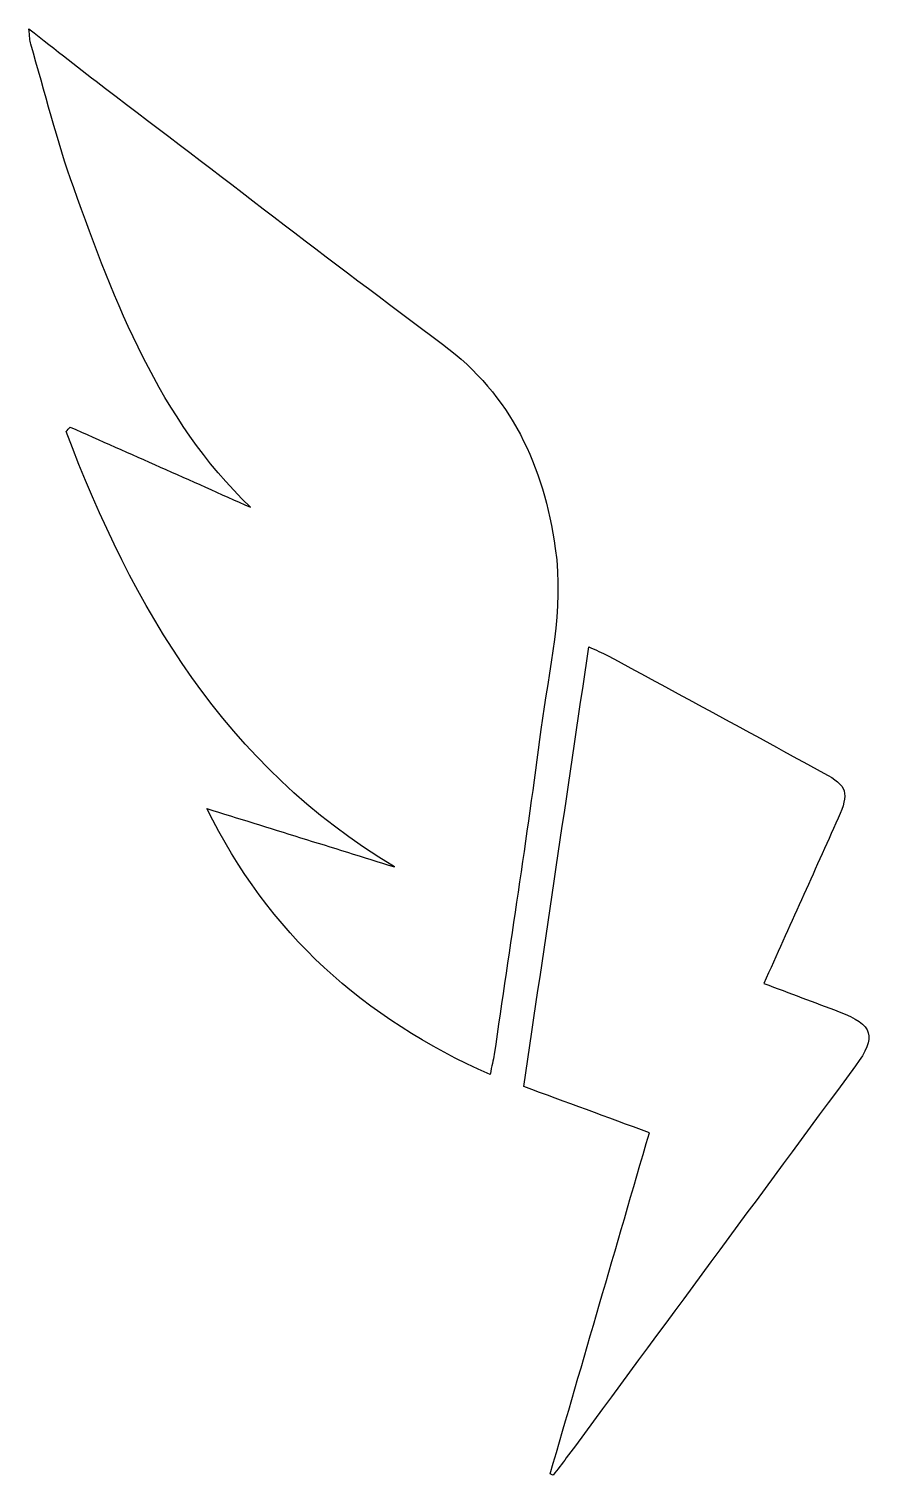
# Model space of a CAD drawing. Extents: x 39 to 144, y 62 to 241.
import ezdxf

# ---------------------------------------------------------------- set-up
doc = ezdxf.new("R2010")
doc.units = 0
doc.layers.get('0').update_dxf_attribs({"linetype": 'CONTINUOUS'})

msp = doc.modelspace()

# ---------------------------------------------------------------- linework, layer by layer
at = {"color": 7}
for points in [[(44.04, 191.87)], [(103.7, 61.75)]]:
    msp.add_lwpolyline(points, close=True, dxfattribs=at)
for points in [[(39.15, 239.47), (39.02, 239.92), (39.03, 240.41), (38.92, 241.36)], [(38.92, 241.36), (42.32, 238.72), (45.36, 236.32), (48.45, 233.97)], [(44.48, 221.61), (42.38, 227.45), (40.89, 233.51), (39.15, 239.47)], [(48.45, 233.97), (62.39, 223.35), (76.26, 212.64), (90.32, 202.17)], [(66.44, 181.9), (55.01, 192.96), (49.64, 207.25), (44.48, 221.61)], [(90.32, 202.17), (98.92, 195.77), (102.84, 187.07), (104.33, 176.78)], [(43.54, 191.32), (43.69, 191.5), (43.86, 191.68), (44.04, 191.87)], [(84.33, 137.19), (63.31, 149.78), (51.83, 169.35), (43.54, 191.32)], [(44.04, 191.87), (51.51, 188.55), (58.98, 185.23), (66.44, 181.9)], [(104.33, 176.78), (105.44, 169.1), (103.53, 161.73), (102.55, 154.28)], [(100.42, 109.88), (103.11, 128.09), (105.78, 146.13), (108.5, 164.54)], [(108.5, 164.54), (109.41, 164.12), (110.14, 163.83), (110.83, 163.46)], [(110.83, 163.46), (119.8, 158.6), (128.76, 153.73), (137.72, 148.85)], [(102.55, 154.28), (100.77, 140.79), (98.7, 127.33), (96.74, 113.87)], [(137.72, 148.85), (140.63, 147.26), (140.89, 146.39), (139.48, 143.24)], [(96.22, 111.37), (80.53, 118.33), (68.65, 128.93), (61.04, 144.44)], [(61.04, 144.44), (68.8, 142.02), (76.56, 139.61), (84.33, 137.19)], [(139.48, 143.24), (136.47, 136.51), (133.44, 129.79), (130.25, 122.7)], [(130.25, 122.7), (133.47, 121.49), (136.54, 120.34), (139.59, 119.18)], [(139.59, 119.18), (143.88, 117.56), (144.32, 116.09), (141.63, 112.44)], [(96.74, 113.87), (96.64, 113.15), (96.44, 112.44), (96.22, 111.37)], [(141.63, 112.44), (129.65, 96.2), (117.68, 79.95), (105.7, 63.71)], [(116.02, 104.13), (110.76, 106.07), (105.67, 107.95), (100.42, 109.88)], [(103.7, 61.75), (107.78, 75.8), (111.87, 89.84), (116.02, 104.13)], [(105.7, 63.71), (105.17, 62.99), (104.6, 62.29), (104.05, 61.58)], [(104.05, 61.58), (103.93, 61.64), (103.81, 61.7), (103.7, 61.75)]]:
    msp.add_open_spline(points, degree=3, dxfattribs=at)

doc.saveas('drawing.dxf')
